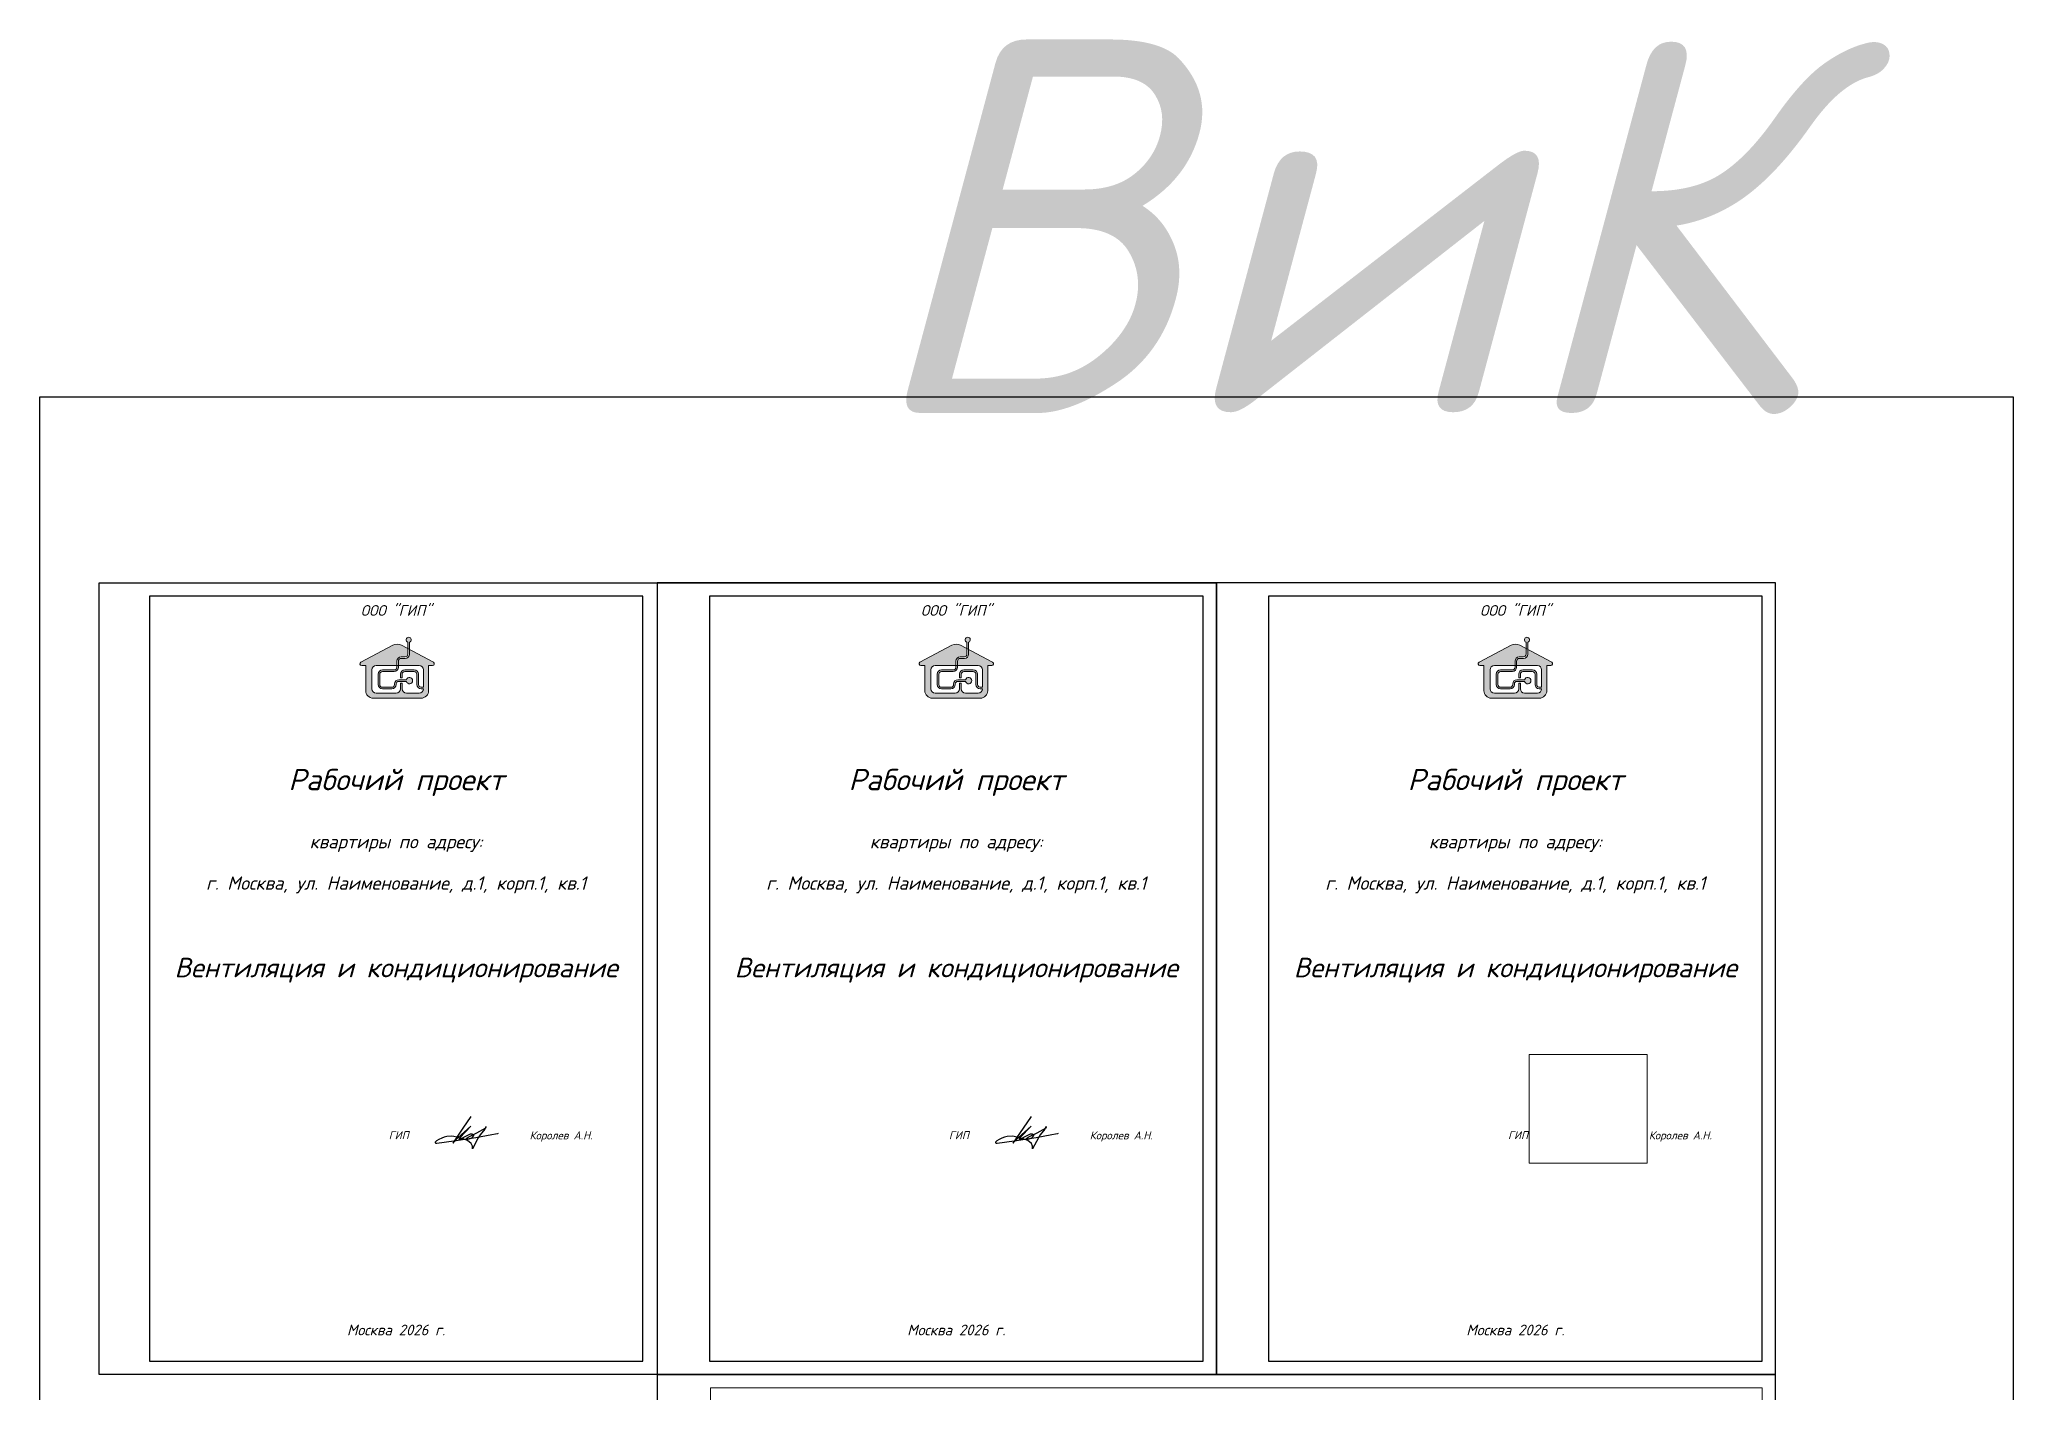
# Model space of a CAD drawing. Header units: millimetres. Extents: x 3082 to 230946, y 1570 to 312844.
# Drawn here: x 27330 to 64332, y 171107 to 196481 of the extents above; entities that cross this region are included whole.
import ezdxf

# ---------------------------------------------------------------- set-up
doc = ezdxf.new("R2010")
doc.units = ezdxf.units.MM
doc.header["$XCLIPFRAME"] = 2
for name, color, linetype, lineweight in [('A_B1', 170, 'Continuous', 0), ('A_K1', 14, 'Continuous', 0), ('Ramka', 7, 'Continuous', 0)]:
    doc.layers.add(name, color=color, linetype=linetype, lineweight=lineweight)
for name, color, linetype in [('FORMAT', 7, 'Continuous'), ('FORMATKA', 7, 'Continuous'), ('TEXT', 250, 'Continuous')]:
    doc.layers.add(name, color=color, linetype=linetype)
doc.styles.add('ls_200', font='isocpeui.ttf', dxfattribs={"height": 200})
picture_1 = doc.add_image_def('image1.bmp', size_in_pixel=(423, 390))

# ---------------------------------------------------------------- blocks, each defined once
blk = doc.blocks.new('giplogo01')
h = blk.add_hatch(color=5)
h.dxf.hatch_style = 1
h.paths.add_polyline_path([(209.6201532403502, 2227.117715778237), (434.86775102088, 2227.117715778237, 0.4142135623730959), (575.7287298337033, 2367.978694591031), (575.7287298337033, 2666.905781153241), (235.6529261068645, 2848.635030543374, 0.2504322029537844), (-235.6529261069663, 2848.635030543315), (-1952.896851092999, 1930.976537679438, 0.7804491133364068), (-1908.122795132673, 1752.189403148717), (-1691.627779172515, 1752.189403148717), (-1691.627779172515, 400, 0.4142135623730951), (-1291.627779172515, 0), (0, 0), (1291.627779172501, 0, 0.4142135623730951), (1691.6277791725, 400), (1691.6277791725, 1752.189403148717), (1908.122795132673, 1752.189403148717, 0.780449113336494), (1952.89685109297, 1930.976537679438), (664.86775102088, 2619.271791218722), (664.86775102088, 2367.978694591031, -0.4142135623730951), (434.86775102088, 2137.978694591031), (209.6201532403502, 2137.978694591031, 0.4142135623730951), (68.75917442751233, 1997.117715778237), (68.75917442751233, 1752.189403148717), (1182.115107975187, 1752.189403148717, -0.4142135623730951), (1412.115107975187, 1522.189403148717), (1412.115107975187, 594.3857421264984), (1288.061490225576, 594.3857421264984, -0.4142135623730962), (1147.200511412739, 735.2467209392925), (1147.200511412739, 1287.292265545053, 0.4142135623730951), (917.2005114127388, 1517.292265545053), (408.1793530784487, 1517.292265545053, 0.4142135623730951), (178.1793530784489, 1287.292265545053), (178.1793530784489, 1091.342071751307), (267.3183742656256, 1091.342071751307), (267.3183742656256, 1287.292265545053, -0.4142135623730951), (408.1793530784487, 1428.153244357905), (917.2005114127388, 1428.153244357905, -0.4142135623730951), (1058.061490225576, 1287.292265545053), (1058.061490225576, 735.2467209392925, 0.4142135623730951), (1288.061490225576, 505.2467209392926), (1412.115107975187, 505.2467209392926, -0.4142135623730951), (1182.115107975187, 275.2467209392926), (497.3183742656256, 275.2467209392926, -0.4142135623730951), (267.3183742656256, 505.2467209392926), (267.3183742656256, 801.9228931493126), (178.1793530784489, 801.9228931493126), (178.1793530784489, 505.8838117905541, -0.4142135623730951), (-51.82064692155107, 275.8838117905543), (-1132.895357273548, 275.8838117905543, -0.4142135623730951), (-1362.895357273548, 505.8838117905541), (-1362.895357273548, 1522.189403148717, -0.4142135623730951), (-1132.895357273548, 1752.189403148717), (-20.37984675964981, 1752.189403148717), (-20.37984675964981, 1997.117715778237, -0.4142135623730952)])
h.paths.add_polyline_path([(68.75917442751233, 1661.239356574544), (68.75917442751233, 1752.189403148717), (-20.37984675964981, 1752.189403148717), (-20.37984675964981, 1661.239356574544, -0.4142135623730951), (-161.2408255724876, 1520.378377761692), (-796.3825206427864, 1520.378377761692, 0.4142135623730951), (-1026.382520642786, 1290.378377761692), (-1026.382520642786, 728.970125615422, 0.4142135623730951), (-796.3825206427864, 498.9701256154221), (-284.7048541311669, 498.9701256154221, 0.4142135623730951), (-54.70485413116692, 728.970125615422), (-54.70485413116692, 761.2019930438838, -0.4142135623730951), (86.1561246816709, 902.0629718567359), (497.2603140394785, 902.0629718567359, 7.564808302154007), (497.2603140394785, 991.2019930438837), (86.1561246816709, 991.2019930438837, 0.4142135623730951), (-143.8438753183291, 761.2019930438838), (-143.8438753183291, 728.970125615422, -0.4142135623730951), (-284.7048541311669, 588.1091468025697), (-796.3825206427864, 588.1091468025697, -0.4142135623730951), (-937.2434994556098, 728.970125615422), (-937.2434994556098, 1290.378377761692, -0.4142135623730951), (-796.3825206427864, 1431.239356574544), (-161.2408255724876, 1431.239356574544, 0.4142135623730951)], flags=17)
h.paths.add_polyline_path([(575.7287298337033, 3013.652639105101), (575.7287298337033, 2666.905781153241), (664.86775102088, 2619.271791218722), (664.86775102088, 3013.652639105101, 6.005440798363492)])
at = {"color": 5}
blk.add_lwpolyline([(664.86775102088, 3013.652639105101), (664.86775102088, 2367.978694591031, -0.4142135623730951), (434.86775102088, 2137.978694591031), (209.6201532403502, 2137.978694591031, 0.4142135623730951), (68.75917442751233, 1997.117715778237), (68.75917442751233, 1661.239356574544, -0.4142135623730951), (-161.2408255724876, 1431.239356574544), (-796.3825206427864, 1431.239356574544, 0.4142135623730951), (-937.2434994556098, 1290.378377761692), (-937.2434994556098, 728.970125615422, 0.4142135623730951), (-796.3825206427864, 588.1091468025697), (-284.7048541311669, 588.1091468025697, 0.4142135623730951), (-143.8438753183291, 728.970125615422), (-143.8438753183291, 761.2019930438838, -0.4142135623730951), (86.1561246816709, 991.2019930438837), (497.2603140394785, 991.2019930438837, -7.564808302154006), (497.2603140394785, 902.0629718567359), (86.1561246816709, 902.0629718567359, 0.4142135623730951), (-54.70485413116692, 761.2019930438838), (-54.70485413116692, 728.970125615422, -0.4142135623730951), (-284.7048541311669, 498.9701256154221), (-796.3825206427864, 498.9701256154221, -0.4142135623730951), (-1026.382520642786, 728.970125615422), (-1026.382520642786, 1290.378377761692, -0.4142135623730951), (-796.3825206427864, 1520.378377761692), (-161.2408255724876, 1520.378377761692, 0.4142135623730951), (-20.37984675964981, 1661.239356574544), (-20.37984675964981, 1997.117715778237, -0.4142135623730951), (209.6201532403502, 2227.117715778237), (434.86775102088, 2227.117715778237), (209.6201532403502, 2227.117715778237), (434.86775102088, 2227.117715778237, 0.4142135623730951), (575.7287298337033, 2367.978694591031), (575.7287298337033, 3013.652639105101), (575.7287298337033, 3013.652639105101), (575.7287298337033, 3013.652639105101, -6.005440798363492)], format="xyb", close=True, dxfattribs=at)
for points in [[(-1955.766419939566, 1929.443101348413), (-235.6529261069663, 2848.635030543315, -0.2504322029537845), (235.6529261068645, 2848.635030543374), (1952.89685109297, 1930.976537679438, -0.7804491133364924), (1908.122795132673, 1752.189403148717), (1691.6277791725, 1752.189403148717), (1691.6277791725, 400, -0.4142135623730951), (1291.627779172501, 0), (0, 0), (-1291.627779172515, 0, -0.4142135623730951), (-1691.627779172515, 400), (-1691.627779172515, 1752.189403148717), (-1908.122795132673, 1752.189403148717, -0.7804491133364924), (-1952.89685109297, 1930.976537679438), (-235.6529261068645, 2848.635030543374, -0.2504322029537845), (235.6529261069518, 2848.635030543315), (1955.766419939566, 1929.443101348413)], [(1412.115107975187, 594.3857421264984), (1288.061490225576, 594.3857421264984, -0.4142135623730951), (1147.200511412739, 735.2467209392925), (1147.200511412739, 1287.292265545053, 0.4142135623730951), (917.2005114127531, 1517.292265545053), (408.1793530784487, 1517.292265545053, 0.4142135623730951), (178.1793530784489, 1287.292265545053), (178.1793530784489, 1091.342071751307), (267.3183742656256, 1091.342071751307), (267.3183742656256, 1287.292265545053, -0.4142135623730951), (408.1793530784487, 1428.153244357905), (917.2005114127531, 1428.153244357905, -0.4142135623730951), (1058.061490225576, 1287.292265545053), (1058.061490225576, 735.2467209392925, 0.4142135623730951), (1288.061490225576, 505.2467209392926), (1412.115107975187, 505.2467209392926, -0.4142135623730951), (1182.115107975187, 275.2467209392926), (497.3183742656256, 275.2467209392926, -0.4142135623730951), (267.3183742656256, 505.2467209392926), (267.3183742656256, 801.9228931493126), (178.1793530784489, 801.9228931493126), (178.1793530784489, 505.8838117905541, -0.4142135623730951), (-51.82064692155107, 275.8838117905543), (-1132.895357273548, 275.8838117905543, -0.4142135623730951), (-1362.895357273548, 505.8838117905541), (-1362.895357273548, 1522.189403148717, -0.4142135623730951), (-1132.895357273548, 1752.189403148717), (1182.115107975187, 1752.189403148717, -0.4142135623730951), (1412.115107975187, 1522.189403148717), (1412.115107975187, 594.3857421264984), (1377.200511412739, 594.3857421264984)]]:
    blk.add_lwpolyline(points, format="xyb", dxfattribs=at)
blk = doc.blocks.new('*U456')
at = {"linetype": 'Continuous'}
for points in [[(-20960.50000000087, 8499.99999999965), (-19960.50000000087, 8499.99999999965)], [(-20710.50000000087, 4499.99999999965), (-20710.50000000087, 8499.99999999965)], [(-20460.50000000087, 4499.99999999965), (-20460.50000000087, 8499.99999999965)], [(-20210.50000000087, 4499.99999999965), (-20210.50000000087, 8499.99999999965)], [(-20710.50000000087, 7999.99999999965), (-19960.50000000087, 7999.99999999965)], [(-20710.50000000087, 6999.99999999965), (-19960.50000000087, 6999.99999999965)], [(-20710.50000000087, 5999.999999999651), (-19960.50000000087, 5999.999999999651)], [(-20960.50000000087, 4499.99999999965), (-19960.50000000087, 4499.99999999965)], [(-20560.50000000087, 249.9999999996508), (-20560.50000000087, 4499.99999999965)], [(-20560.50000000087, 4499.99999999965), (-19979.10108165612, 4499.99999999965)], [(-20310.50000000087, 249.9999999996508), (-20310.50000000087, 4499.99999999965)], [(-20560.50000000087, 3249.999999999651), (-19960.50000000087, 3249.999999999651)], [(-20560.50000000087, 1499.999999999651), (-19960.50000000087, 1499.999999999651)], [(-19960.50000000087, 249.9999999996508), (-20560.50000000087, 249.9999999996508)]]:
    blk.add_lwpolyline(points, dxfattribs=at)
for points in [[(-9499.999999999942, 250), (-9499.999999999942, 3000), (-250, 3000)], [(-8999.999999998778, 1750.000000001455), (-8999.999999998778, 3000.000000001455)], [(-8499.999999998836, 250.0000000014552), (-8499.999999998836, 3000.000000001455)], [(-7999.999999998836, 1750.000000001455), (-7999.999999998836, 3000.000000001455)], [(-7499.999999998836, 250.0000000014552), (-7499.999999998836, 3000.000000001455)], [(-6749.999999998836, 250.0000000014552), (-6749.999999998836, 3000.000000001455)], [(-6249.999999998836, 250.0000000014552), (-6249.999999998836, 3000.000000001455)], [(-9499.999999998776, 2750.000000001455), (-6249.999999998836, 2750.000000001455)], [(-9499.999999998776, 2500.000000001455), (-6249.999999998836, 2500.000000001455)], [(-9499.999999998776, 2250.000000001455), (-6249.999999998836, 2250.000000001455)], [(-6249.999999998836, 2500.000000001455), (-249.9999999988359, 2500.000000001455)], [(-9499.999999998776, 2000.000000001455), (-6249.999999998836, 2000.000000001455)], [(-9499.999999998776, 1750.000000001455), (-6249.999999998836, 1750.000000001455)], [(-9499.999999998776, 1500.000000001455), (-6249.999999998836, 1500.000000001455)], [(-6249.999999998836, 1750.000000001455), (-249.9999999988359, 1750.000000001455)], [(-2749.999999998836, 250.0000000014552), (-2749.999999998836, 1750.000000001455)], [(-2749.999999998836, 1500.000000001455), (-249.9999999988359, 1500.000000001455)], [(-1999.999999998836, 1750.000000001455), (-1999.999999998836, 1000.000000001455)], [(-1149.999999998836, 1750.000000001455), (-1149.999999998836, 1000.000000001455)], [(-9499.999999998776, 1250.000000001455), (-6249.999999998836, 1250.000000001455)], [(-9499.999999998776, 1000.000000001455), (-6249.999999998836, 1000.000000001455)], [(-9499.999999998776, 750.0000000014551), (-6249.999999998836, 750.0000000014551)], [(-6249.999999998836, 1000.000000001455), (-249.9999999988359, 1000.000000001455)], [(-9499.999999998776, 500.0000000014551), (-6249.999999998836, 500.0000000014551)]]:
    blk.add_lwpolyline(points)
at = {"layer": 'Ramka', "color": 7}
for points in [[(-20960.50000000087, -3.49246e-10), (0, 0), (0, 14850), (-20960.50000000087, 14849.99999999965)], [(-19960.50000000087, 249.9999999996508), (-250, 250), (-250, 14600), (-19960.50000000087, 14599.99999999965)]]:
    blk.add_lwpolyline(points, close=True, dxfattribs=at)
at = {"layer": 'Ramka', "color": 5, "lineweight": 9, "flags": 128}
for points in [[(-7317.949323314009, 1225.89041583729), (-7312.805456091417, 1234.327891451539), (-7153.41970539815, 1283.717757541686), (-6999.263618329002, 1321.224714717595), (-7149.278302040649, 1284.453421295853), (-7317.532284172647, 1082.425945758354), (-7329.399400665192, 1066.028595189331), (-7344.727677690563, 1043.547606362495), (-7356.331325483903, 1027.939778782893), (-7367.218714749208, 1011.902380678337), (-7370.656820595657, 1004.456458723172), (-7372.258346266811, 1000.706803770037), (-7373.710609326533, 999.8507240556646), (-7377.300548845363, 992.3277557329272), (-7382.403730080856, 984.9824635980182), (-7367.218714749208, 1011.902380678337), (-7350.529501586919, 1035.743692572694), (-7329.399400665192, 1066.028595189331), (-7295.647451278215, 1096.115759223234), (-7279.034039959704, 1112.920302808983), (-7262.140689053341, 1129.892339995829), (-7246.375151525644, 1145.34939729236), (-7233.815370843206, 1156.648161451565), (-7219.593988789639, 1170.272207418689), (-7199.662841824583, 1189.9150704036), (-7172.838545372477, 1217.114299423061), (-7157.192550145484, 1236.156674474943), (-7148.630137657209, 1246.412886242615), (-7145.923545865108, 1249.794627025956), (-7143.344960242903, 1254.949489768129), (-7172.838545373102, 1217.114299422828), (-7201.162966546064, 1180.375217086868), (-7232.488402074901, 1144.927751095034), (-7241.492559551961, 1132.004486199934), (-7248.074359031162, 1123.809162362246), (-7263.288205333752, 1105.55022310093), (-7269.734669399214, 1097.388333870098), (-7285.062958900278, 1079.775835628155), (-7293.095880600391, 1069.784459792543), (-7298.851106109797, 1061.779231838882), (-7308.442632787628, 1051.229430260137), (-7309.015654589443, 1046.647311832988), (-7315.891891241772, 1032.90097294026), (-7319.097293449958, 1028.000756819965), (-7323.627635639553, 1021.302494889358), (-7328.068535879022, 1015.288474697387), (-7331.363404998018, 1011.995084248483), (-7333.08247040282, 1010.563174288021), (-7326.492732164843, 1024.88227388775), (-7321.835989217972, 1032.286690161098), (-7317.33998172148, 1038.93780208053), (-7311.737489424108, 1046.790502008516), (-7304.00173254816, 1057.243450452806), (-7271.081329833179, 1095.840995236765), (-7252.810476911952, 1118.35476127686), (-7230.941714970788, 1137.573622966884), (-7213.607886602564, 1154.040583405178), (-7200.428435095047, 1167.500541945454), (-7193.372760285086, 1173.925816714298), (-7185.444874060734, 1180.963275451213), (-7179.193430773681, 1186.170488700503), (-7202.240973014777, 1155.765282415552), (-7214.385733811579, 1138.948166764108), (-7230.0668113813, 1117.28268146934), (-7244.933639096489, 1096.514214396477), (-7251.613930511986, 1087.765040623722), (-7257.188690664945, 1081.138550297357), (-7261.285061840361, 1075.688752092188), (-7264.132213143398, 1071.419928438263), (-7267.104471751256, 1066.639595799613), (-7272.8821333542, 1059.875982709694), (-7236.629082585146, 1101.657581833657), (-7227.317635904459, 1110.075411617756), (-7220.396257838, 1119.529045679839), (-7215.887931388265, 1124.577098246897), (-7206.411854010467, 1134.048936658306), (-7243.944644714168, 1079.063581087859), (-7223.029436328215, 1116.436438416131), (-7216.153199674024, 1130.898736384697), (-7207.582415015204, 1148.349924064474), (-7207.018160848645, 1160.770562675316), (-7206.125355592391, 1167.555651024915), (-7206.698377393578, 1174.428812277736), (-7208.70394121739, 1184.309000015026), (-7210.136483239708, 1187.602390465094), (-7216.439698091476, 1193.04364995053), (-7219.676144840895, 1194.047617709031), (-7226.296498773081, 1195.476028186734), (-7233.916800632535, 1194.761948459549), (-7250.534382946556, 1190.179830032168), (-7262.854289273192, 1185.024950898019), (-7276.320264163195, 1177.865392902633), (-7286.921105086263, 1172.137753064744), (-7310.987945856919, 1154.954833545256), (-7326.145032139888, 1142.812808076851), (-7349.480798305406, 1120.557702649384), (-7367.244424226156, 1099.079045056831), (-7378.418299428886, 1083.471233870368), (-7383.002461359298, 1077.600403854856), (-7390.738218235551, 1063.567668217467), (-7403.631171325615, 1041.229869566858), (-7408.790042441731, 1025.388975377893), (-7409.647862797065, 1016.887392054777), (-7410.220884598253, 1010.014230802189), (-7407.069277172372, 1001.42276284867), (-7401.912105922355, 997.1270329684484), (-7390.021947225017, 995.5519246358887), (-7377.845290108976, 997.4134133213665), (-7352.632405733459, 1012.305290016345), (-7337.160879499977, 1021.183121933602), (-7298.768568577641, 1048.532617738237), (-7276.277556478439, 1064.713206021115), (-7258.739510204105, 1076.432028674055), (-7242.631264175681, 1081.513230038574), (-7218.402566714606, 1096.501613685861), (-7205.36637689585, 1102.229261719622), (-7215.668701670526, 1085.589529759716), (-7223.26873414847, 1075.945033295546), (-7224.701301131791, 1073.081213374622), (-7225.280264864443, 1070.571235276991), (-7219.400855708634, 1070.217393454164), (-7211.521849621481, 1072.508452669252), (-7153.757192105755, 1115.49874738208), (-7129.007009764595, 1134.08058913704), (-7147.343632521806, 1114.60661860113), (-7157.371476603441, 1102.578570022015), (-7158.804043587996, 1098.56921229884), (-7158.517520205815, 1094.846251319861), (-7153.790109066687, 1094.273490613792), (-7148.489676124184, 1096.278169474797), (-7062.536730417749, 1149.545226538786), (-7071.991552698193, 1138.94908791827), (-7073.137596300265, 1134.366985881235), (-7072.27807608193, 1132.075926666846), (-7071.132032479552, 1131.503165961476), (-7065.974848747021, 1132.36230702023), (-7051.362842734366, 1135.226126939291), (-7031.481599734863, 1145.909642138285), (-7013.406095273559, 1156.474250890314), (-6998.507578362477, 1164.063379414147), (-6991.488092498315, 1169.075060176663), (-6988.336472591152, 1173.513980231713), (-6987.459799923701, 1174.917295914609), (-6990.485298104977, 1176.807370680384), (-6996.215503638378, 1175.948229621164), (-6999.940120385422, 1172.511648996034), (-7002.232207590175, 1169.075068372301), (-7003.951272992811, 1164.492949942359), (-7005.097291637911, 1160.769972574664), (-7004.237771416476, 1159.194872437743), (-6998.07780577219, 1157.476582123898), (-6991.344830807996, 1158.622111730976), (-6981.164135098224, 1162.63574699685), (-6960.974787661574, 1171.652491547866), (-6955.2445946082, 1174.22993111331), (-6949.227890656722, 1179.098438090412), (-6946.561645353606, 1181.440067279851), (-6944.357230304508, 1185.112450085347), (-6943.784208503946, 1188.262666749302), (-6947.222314352868, 1189.408188162604), (-6950.373921778751, 1189.408188162604), (-6952.902242272554, 1187.110740029951), (-6956.104114829955, 1183.966928674606), (-6957.250158434501, 1179.384810247458), (-6957.106909224227, 1177.236949404468), (-6955.2445946082, 1174.22993111331), (-6951.806488763934, 1173.657170407939), (-6947.841234048595, 1172.095719912322), (-6942.165153922907, 1174.752719848882), (-6936.907971850988, 1177.380147777265), (-6864.98874116852, 1222.240125542972), (-6845.686530363512, 1238.017339516431), (-6824.77132198005, 1258.207269130275), (-6809.586294165272, 1278.254016763531), (-6802.423546610167, 1289.995684991823), (-6778.942968106595, 1333.204433671664), (-6779.983373732699, 1335.174727294128), (-6812.221885053208, 1306.835289631737), (-6868.075477051012, 1229.571598134469), (-7002.447293573452, 1053.869010972092), (-7007.647642751923, 1043.906094711274)], [(-7008.81622054374, 1018.493395493599), (-7157.373750134138, 803.0613043382764), (-7347.870642057081, 520.7425192410592), (-7251.301988217441, 621.9766850059386), (-7007.491392794763, 837.9660274870694), (-7215.667756612806, 621.9766850059386), (-7231.368853977649, 585.7480131203772), (-7198.800962859228, 594.788027500268), (-7154.733334377802, 623.8498462715653), (-7017.553142600459, 691.7557754099832), (-6987.840848824707, 692.2758707490283), (-6962.529277096894, 682.9007913682143), (-6960.651395202382, 662.2774713411928), (-6998.163508700905, 615.411347520072), (-7047.853401766857, 594.788027500268), (-7086.287384558862, 591.0417049764656), (-7094.732162540546, 607.9187024796847), (-7060.975812830424, 631.3517643942033), (-6894.169680179491, 712.9266980893442), (-6726.79405504784, 809.3017646432851), (-6720.490203919587, 826.014787462307), (-6724.985739367781, 826.7659065807237), (-6728.727290547846, 823.1560590495355), (-6748.639964285074, 783.4590437677689), (-6834.84468930347, 674.5364772225729), (-6869.067664209215, 621.4295735557097), (-6979.014349150864, 413.411546515068), (-6979.976507072731, 466.1982888611965), (-7002.146894541962, 512.3967512447852), (-7069.614069550066, 567.8404699545353), (-7118.598334270922, 590.9397011462131), (-7202.670537673331, 611.6372057716363), (-7274.138154049172, 630.0149920231197), (-7325.1198183659, 644.0929701947607), (-7363.371703524534, 648.1916695830878), (-7456.048020339963, 642.4794550456572), (-7506.739450418783, 632.2976180978585), (-7553.860045846014, 614.699941845145), (-7607.920282229243, 591.1648761006071), (-7651.08597212324, 566.3196855608837), (-7674.883857231353, 540.3179817188065), (-7676.545498184626, 527.0389375353698), (-7664.367718617199, 519.2866463784594), (-7645.554756354933, 522.606407424435), (-7326.792840416937, 565.7633010284042), (-6914.148210807471, 626.9285073503851), (-6617.442871312377, 679.8221302819436), (-6549.497690003758, 695.1597972421441), (-6503.463962307899, 702.3954173172824), (-6490.839488243452, 709.0137721153442)]]:
    blk.add_lwpolyline(points, dxfattribs=at)
at = {"layer": 'A_K1', "xscale": 0.1741164628948324, "yscale": 0.1741164628948324, "zscale": 0.1741164628948324}
blk.add_blockref('giplogo01', (-2314.118104602236, 350.8169654026424), dxfattribs=at)
at = {"layer": 'A_K1', "color": 5, "insert": (-1870.214841708613, 625.0000000007129), "char_height": 100, "width": 1620.214841708614, "attachment_point": 4, "line_spacing_factor": 1.45, "style": 'ls_200'}
blk.add_mtext('\\pxql;ООО "ГИП"\\Pwww.gipproekt.ru\\P+7 499 677-21-76', dxfattribs=at)
at = {"layer": 'Ramka', "lineweight": 9, "style": 'ls_200'}
for s, p in [('Разраб.', (-9485.246801680349, 1054.646904994268)), ('Бубнов', (-8485.246801680652, 1054.646904994268)), ('10.26', (-6750.246801680653, 1054.646904994268)), ('Проверил', (-9485.246801680349, 554.6469049942679)), ('Королев', (-8485.246801680652, 554.6469049942679)), ('10.26', (-6750.246801680653, 554.6469049942679))]:
    blk.add_text(s, height=150.000003730871, dxfattribs=at).set_placement(p)
at = {"layer": 'TEXT', "color": 0, "linetype": 'Continuous', "lineweight": 0, "char_height": 99.99999999999996, "attachment_point": 5, "rotation": 90, "style": 'ls_200'}
for s, insert, width in [('\\pxqc;СОГЛАСОВАНО:', (-20835.50000000087, 6499.99999999965), 3999.999999999999), ('\\pxqc;Взамен. инв. №', (-20435.50000000087, 3874.999999999651), 1250), ('\\pxqc;Подпись и дата', (-20435.50000000087, 2374.999999999651), 1749.999999999999), ('\\pxqc;Инвент. № подлеж.', (-20435.50000000087, 874.9999999996508), 1250)]:
    blk.add_mtext(s, dxfattribs=dict(at, insert=insert, width=width))
at = {"layer": 'TEXT', "color": 0, "linetype": 'Continuous', "lineweight": 0, "style": 'ls_200'}
for s, insert, char_height, width, attachment_point in [('\\pxi1,ql;Шифр:                                                ВиК', (-6249.999999998836, 2750.000000001426), 149.9999999999999, 5999.999999999997, 4), ('\\pxqc;Изм.', (-9249.99999999936, 1875.000000001455), 99.99999999999996, 500.0000000011637, 5), ('\\pxqc;Кол.уч', (-8749.999999998807, 1875.000000001455), 99.99999999999996, 499.9999999999416, 5), ('\\pxqc;Лист', (-8249.999999998836, 1875.000000001455), 99.99999999999996, 499.9999999999998, 5), ('№ док.', (-7749.999999998836, 1875.000000001455), 99.99999999999996, 499.9999999999998, 5), ('\\pxqc;Подпись', (-7124.999999998836, 1875.000000001455), 99.99999999999996, 749.9999999999995, 5), ('\\pxqc;Дата', (-6499.999999998836, 1875.000000001455), 99.99999999999996, 499.9999999999998, 5), ('\\pxqc;Стадия', (-2374.999999999418, 1625.000000001455), 99.99999999999996, 750.0000000011638, 5), ('\\pxqc;Лист', (-1574.999999999418, 1625.000000001455), 99.99999999999996, 850.0000000011638, 5), ('\\pxqc;Листов', (-700, 1625.000000001455), 99.99999999999996, 899.9999999999995, 5), ('\\pxqc;Вентиляция и кондиционирование', (-6250.000230068966, 1375.000000001397), 149.9999999999999, 3500.000230070008, 4), ('\\pxqc;Формат                А3', (-249.9999999999709, 124.9999999999418), 124.6666666666666, 2499.999999998864, 6)]:
    blk.add_mtext(s, dxfattribs=dict(at, insert=insert, char_height=char_height, width=width, attachment_point=attachment_point))

msp = doc.modelspace()

# ---------------------------------------------------------------- linework, layer by layer
at = {"color": 6}
msp.add_lwpolyline([(27330.17025988252, 170754.4995846136), (27330.17025988293, 1570.173302903597), (64332.31554604486, 1570.173302903829), (64332.31554604438, 189770.1733029038), (27330.1702598827, 189770.1733029039), (27330.1702598827, 189770.1733029039), (27330.1702598827, 170754.4995846134)], close=True, dxfattribs=at)
msp.add_lwpolyline([(29389.86657005694, 171693.7020255518), (38639.86657005694, 171693.7020255518), (38639.86657005694, 186043.7020255518), (29389.86657005694, 186043.7020255518)], close=True)
at = {"color": 5, "flags": 128}
for points in [[(35415.64472218936, 176282.1891961275), (35267.08719629334, 176066.757110327), (35076.59030910774, 175784.4383322541), (35173.15896054642, 175885.6724955058), (35416.9695499065, 176101.661832612), (35208.79319126584, 175885.6724955058), (35193.09209429247, 175849.4438245208), (35225.65998459753, 175858.4838386723), (35269.72761198372, 175887.5456567211), (35406.9078003518, 175955.4515841729), (35436.62009338435, 175955.9716794961), (35461.93166448601, 175946.5966003491), (35463.80954633379, 175925.973280841), (35426.2974337666, 175879.1071581803), (35376.60754193744, 175858.4838386723), (35338.17356009742, 175854.7375162439), (35329.72878232977, 175871.6145133236), (35363.48513119906, 175895.0475746533), (35530.29125970142, 175976.6225063247), (35697.66688067425, 176072.9975704821), (35703.97073164402, 176089.7105928855), (35699.47519630758, 176090.461711986), (35695.73364521522, 176086.8518645419), (35675.82097198028, 176047.1548502487), (35589.61624910363, 175938.2322864112), (35555.39327504678, 175885.125384063), (35445.44659284136, 175677.1073621982), (35444.48443494417, 175729.89410323), (35422.31404802628, 175776.0925644669), (35354.8468746958, 175831.5362817976), (35305.86261119561, 175854.6355124148), (35221.79040987935, 175875.3330165264), (35150.32279528497, 175893.7108023162), (35099.34113223391, 175907.7887801402), (35061.08924802818, 175911.8874794319), (34968.41293351358, 175906.175265036), (34917.72150469903, 175895.993428336), (34870.60091044527, 175878.3957525263), (34816.54067540268, 175854.8606873676), (34773.37498658576, 175830.0154974442), (34749.57710206561, 175804.0137942517), (34747.91546115703, 175790.7347503947), (34760.093240419, 175782.9824594292), (34778.90620221297, 175786.3022203925), (35097.66811022401, 175829.4591129255), (35510.312729572, 175890.6243177266), (35807.01806168543, 175943.5179393431), (35874.96324130666, 175958.8556059207), (35920.9969678559, 175966.0912258136), (35933.6214416023, 175972.7095804457)], [(45915.64472218935, 176282.1891961275), (45767.08719629333, 176066.757110327), (45576.59030910773, 175784.4383322541), (45673.15896054641, 175885.6724955058), (45916.96954990649, 176101.661832612), (45708.79319126584, 175885.6724955058), (45693.09209429246, 175849.4438245208), (45725.65998459753, 175858.4838386723), (45769.72761198372, 175887.5456567211), (45906.90780035179, 175955.4515841729), (45936.62009338434, 175955.9716794961), (45961.93166448601, 175946.5966003491), (45963.80954633379, 175925.973280841), (45926.29743376659, 175879.1071581803), (45876.60754193744, 175858.4838386723), (45838.17356009739, 175854.7375162439), (45829.72878232976, 175871.6145133236), (45863.48513119906, 175895.0475746533), (46030.29125970141, 175976.6225063247), (46197.66688067424, 176072.9975704821), (46203.97073164403, 176089.7105928855), (46199.47519630757, 176090.461711986), (46195.73364521522, 176086.8518645419), (46175.82097198028, 176047.1548502487), (46089.61624910362, 175938.2322864112), (46055.39327504676, 175885.125384063), (45945.44659284134, 175677.1073621982), (45944.48443494417, 175729.89410323), (45922.31404802628, 175776.0925644669), (45854.8468746958, 175831.5362817976), (45805.8626111956, 175854.6355124148), (45721.79040987935, 175875.3330165264), (45650.32279528497, 175893.7108023162), (45599.34113223389, 175907.7887801402), (45561.08924802816, 175911.8874794319), (45468.41293351358, 175906.175265036), (45417.72150469903, 175895.993428336), (45370.60091044526, 175878.3957525263), (45316.54067540269, 175854.8606873676), (45273.37498658575, 175830.0154974442), (45249.57710206561, 175804.0137942517), (45247.91546115704, 175790.7347503947), (45260.093240419, 175782.9824594292), (45278.90620221295, 175786.3022203925), (45597.66811022401, 175829.4591129255), (46010.312729572, 175890.6243177266), (46307.01806168542, 175943.5179393431), (46374.96324130665, 175958.8556059207), (46420.9969678559, 175966.0912258136), (46433.62144160231, 175972.7095804457)]]:
    msp.add_lwpolyline(points, dxfattribs=at)
at = {"layer": 'FORMAT'}
for points in [[(49389.86657005708, 171443.7020255508), (28449.11657005557, 171443.7020255508), (28449.11657005557, 186293.7020255504), (49389.86657005708, 186293.7020255504)], [(38909.61657005651, 171443.7020255508), (49389.86657005708, 171443.7020255508), (49389.86657005708, 186293.7020255508), (38909.61657005651, 186293.7020255508)], [(49389.86657005708, 171443.7020255508), (59870.11657005737, 171443.7020255508), (59870.11657005737, 186293.7020255508), (49389.86657005708, 186293.7020255508)], [(39889.86657005694, 171693.7020255518), (49139.86657005693, 171693.7020255518), (49139.86657005693, 186043.7020255518), (39889.86657005694, 186043.7020255518)], [(50370.11657005741, 171693.702025552), (59620.1165700574, 171693.702025552), (59620.1165700574, 186043.702025552), (50370.11657005741, 186043.702025552)], [(38909.61657005645, 156593.7020255515), (59870.11657005737, 156593.7020255515), (59870.11657005737, 171443.7020255515), (38909.61657005645, 171443.7020255515)]]:
    msp.add_lwpolyline(points, close=True, dxfattribs=at)

# ---------------------------------------------------------------- block references
at = {"layer": 'A_K1', "xscale": 0.3482329257896648, "yscale": 0.3482329257896648, "zscale": 0.3482329257896648}
for p in [(34034.6165700565, 184128.8487217878), (44514.86657005707, 184128.8487217883), (54995.11657005737, 184128.8487217883)]:
    msp.add_blockref('giplogo01', p, dxfattribs=at)
at = {"layer": 'FORMAT'}
msp.add_blockref('*U456', (59870.11657005741, 156593.7020255515), dxfattribs=at)

# ---------------------------------------------------------------- texts
at = {"layer": 'FORMATKA', "style": 'ls_200'}
for s, p in [('ГИП', (33876.60298896447, 175857.8238302367)), ('Королев А.Н.', (36516.14508004353, 175854.3018928221)), ('ГИП', (44376.60298896447, 175857.8238302367)), ('Королев А.Н.', (47016.14508004351, 175854.3018928221)), ('ГИП', (54856.85298896489, 175857.8238302371)), ('Королев А.Н.', (57496.39508004393, 175854.3018928225))]:
    msp.add_text(s, height=149.9999999999999, dxfattribs=at).set_placement(p)
at = {"layer": 'FORMATKA', "lineweight": 0, "style": 'ls_200'}
for s, insert, char_height, width, attachment_point in [('ООО "ГИП"', (34014.86657005694, 185773.7872002753), 199.9999999999999, 9249.999999999882, 5), ('ООО "ГИП"', (44514.86657005693, 185773.7872002753), 199.9999999999999, 9249.999999999882, 5), ('ООО "ГИП"', (54995.11657005728, 185773.7872002757), 199.9999999999999, 9249.999999999882, 5), ('Рабочий проект', (34014.86657005694, 182547.7476845095), 399.9999999999998, 9249.999999999882, 5), ('Рабочий проект', (44514.86657005693, 182547.7476845095), 399.9999999999998, 9249.999999999882, 5), ('Рабочий проект', (54995.11657005728, 182547.7476845098), 399.9999999999998, 9249.999999999882, 5), ('квартиры по адресу:', (34014.86657005694, 181403.4848314608), 249.9999999999999, 9249.999999999882, 5), ('квартиры по адресу:', (44514.86657005693, 181403.4848314608), 249.9999999999999, 9249.999999999882, 5), ('квартиры по адресу:', (54995.11657005728, 181403.4848314611), 249.9999999999999, 9249.999999999882, 5), ('\\pxqc;{\\C0;г. Москва, ул. Наименование, д.1, корп.1, кв.1}', (34014.86610755685, 180786.0107083742), 249.9999999499998, 9249.999074999869, 2), ('\\pxqc;{\\C0;г. Москва, ул. Наименование, д.1, корп.1, кв.1}', (44514.86610755684, 180786.0107083742), 249.9999999499998, 9249.999074999869, 2), ('\\pxqc;{\\C0;г. Москва, ул. Наименование, д.1, корп.1, кв.1}', (54995.11610755726, 180786.010708374), 249.9999999499998, 9249.999074999869, 2), ('{\\C0;Вентиляция и кондиционирование}', (34014.86657005694, 179027.0070314384), 366.6666666666665, 9249.999999999764, 5), ('{\\C0;Вентиляция и кондиционирование}', (44514.86657005693, 179027.0070314384), 366.6666666666665, 9249.999999999764, 5), ('{\\C0;Вентиляция и кондиционирование}', (54995.1165700574, 179027.0070314386), 366.6666666666665, 9249.999999999764, 5), ('\\pxqc;{\\C0;Москва 2026 г.}', (34014.86657005694, 172280.1200833884), 199.9999999999999, 9249.999999999764, 5), ('\\pxqc;{\\C0;Москва 2026 г.}', (44514.86657005693, 172280.1200833884), 199.9999999999999, 9249.999999999764, 5), ('\\pxqc;{\\C0;Москва 2026 г.}', (54995.11657005722, 172280.1200833888), 199.9999999999999, 9249.999999999764, 5)]:
    msp.add_mtext(s, dxfattribs=dict(at, insert=insert, char_height=char_height, width=width, attachment_point=attachment_point))
at = {"layer": 'TEXT', "color": 6, "linetype": 'Continuous', "lineweight": 0, "insert": (51488.75369264206, 192967.3182569879), "char_height": 7000, "width": 14717.50071649055, "attachment_point": 5, "style": 'ls_200'}
msp.add_mtext('ВиК', dxfattribs=at)

# ---------------------------------------------------------------- pictures from other files: only their frames are drawn
at = {"layer": 'A_B1', "color": 7, "true_color": 0xffffff}
image = msp.add_image(picture_1, insert=(55255.26776514872, 175408.1390348035), size_in_units=(2208.6240078266974, 2036.320007216104), dxfattribs=at)
image.set_boundary_path([(-0.5, -0.5), (422.4999999999998, 389.5)])
image.dxf.clipping = 0

doc.saveas('drawing.dxf')
